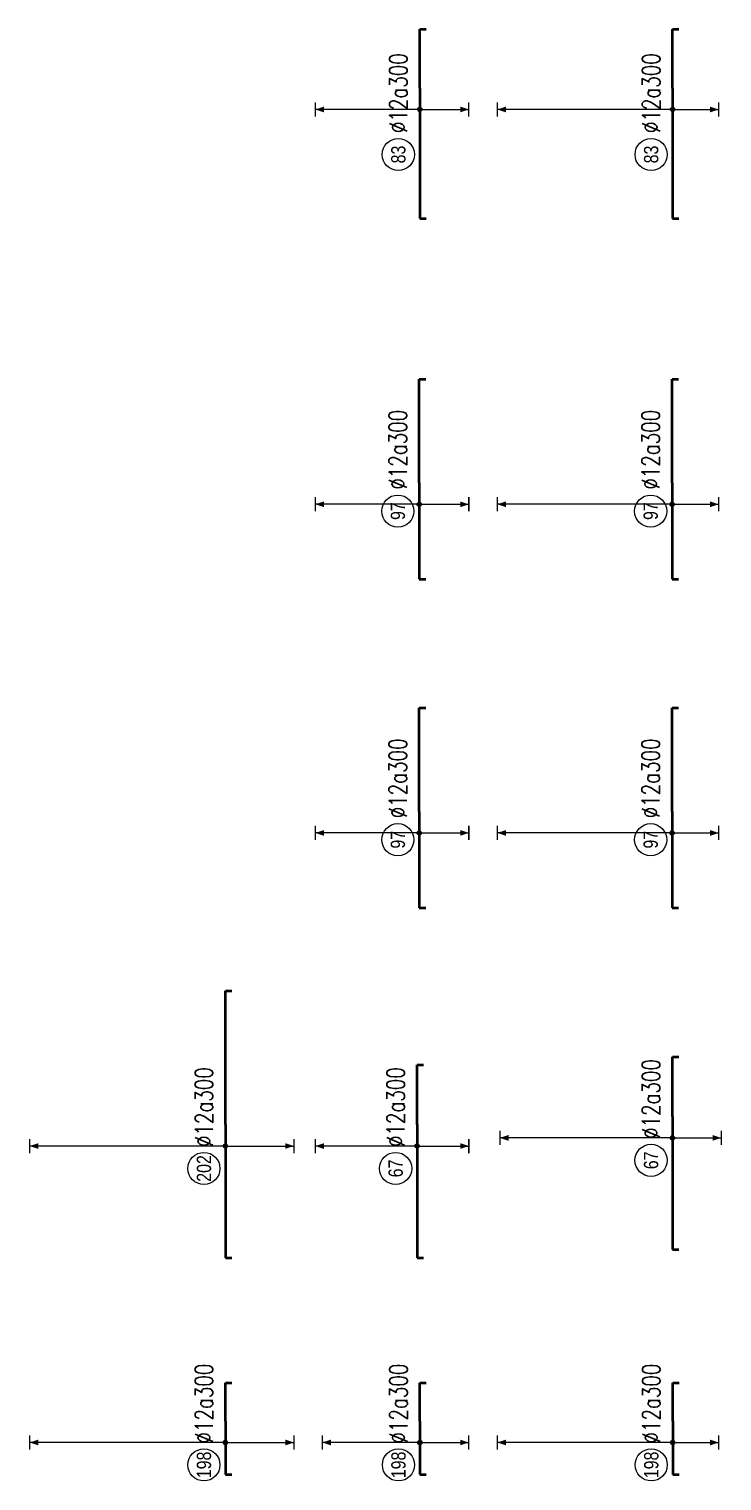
# Model space of a CAD drawing. Header units: millimetres. Extents: x -247377 to 927516, y -864259 to 155594.
# Drawn here: x 118299 to 137711, y -366150 to -325500 of the extents above; entities that cross this region are included whole.
import ezdxf
from ezdxf.enums import TextEntityAlignment as Align

# ---------------------------------------------------------------- set-up
doc = ezdxf.new("R2010")
doc.units = ezdxf.units.MM
doc.header["$MEASUREMENT"] = 0
for name, color, linetype, lineweight in [('NDC_S_DIM', 1, 'Continuous', 15), ('NDC_S_REBAR', 4, 'Continuous', 35), ('NDC_S_VN TEXT', 7, 'Continuous', 20)]:
    doc.layers.add(name, color=color, linetype=linetype, lineweight=lineweight)
doc.styles.add('ARIAL', font='arial.ttf', dxfattribs={"width": 0.8})
doc.styles.add('NDC_EN TXT', font='romans.shx', dxfattribs={"width": 0.8})

# ---------------------------------------------------------------- blocks, each defined once
blk = doc.blocks.new('*U361')
h = blk.add_hatch(color=6)
edge = h.paths.add_edge_path()
edge.add_arc((-2.99, 0), 0.3, 0, 360)
at = {"layer": 'NDC_S_DIM', "color": 8}
for q in [(-2.99, 27.4), (-2.99, -9.6)]:
    blk.add_line((-2.99, 0), q, dxfattribs=at)
for points in [[(-3.99, 27.4, 0.2, 0.2, 0), (-1.99, 27.4, 0, 0, 0)], [(-3.99, -9.6, 0.2, 0.2, 0), (-1.99, -9.6, 0, 0, 0)]]:
    blk.add_lwpolyline(points, format="xyseb", dxfattribs=at)
at = {"layer": 'NDC_S_DIM'}
blk.add_circle((-6.13, 3), 2.25, dxfattribs=at)
at = {"layer": 'NDC_S_DIM', "color": 6}
blk.add_circle((-2.99, 0), 0.3, dxfattribs=at)
at = {"layer": 'NDC_S_DIM', "color": 8}
for points in [[(-3.39, 26.2), (-2.99, 27.4), (-2.59, 26.2)], [(-3.39, -8.4), (-2.99, -9.6), (-2.59, -8.4)]]:
    blk.add_solid(points, dxfattribs=at)
at = {"layer": 'NDC_S_REBAR'}
for p, q in [((0, 0), (-7.48, 0)), ((-7.48, 0), (-7.48, -0.9)), ((0, 0), (5.37, 0)), ((5.37, 0), (5.37, -0.9)), ((-7.48, -0.9), (-7.48, -0.9)), ((5.37, -0.9), (5.37, -0.9))]:
    blk.add_line(p, q, dxfattribs=at)
at = {"layer": 'NDC_S_VN TEXT', "color": 3, "style": 'NDC_EN TXT', "width": 0.75}
blk.add_attdef('DKT', (-3.13, 1.75), '', height=2.5, dxfattribs=at)
at = {"layer": 'NDC_S_VN TEXT', "style": 'ARIAL', "width": 0.8}
blk.add_attdef('KHT', text='', height=2, dxfattribs=at).set_placement((-6.13, 3), align=Align.MIDDLE_CENTER)
blk = doc.blocks.new('*U362')
h = blk.add_hatch(color=6)
edge = h.paths.add_edge_path()
edge.add_arc((-2.99, 0), 0.3, 0, 360)
at = {"layer": 'NDC_S_DIM', "color": 8}
for q in [(-2.99, 27.4), (-2.99, -9.6)]:
    blk.add_line((-2.99, 0), q, dxfattribs=at)
for points in [[(-3.99, 27.4, 0.2, 0.2, 0), (-1.99, 27.4, 0, 0, 0)], [(-3.99, -9.6, 0.2, 0.2, 0), (-1.99, -9.6, 0, 0, 0)]]:
    blk.add_lwpolyline(points, format="xyseb", dxfattribs=at)
at = {"layer": 'NDC_S_DIM'}
blk.add_circle((-6.13, 3), 2.25, dxfattribs=at)
at = {"layer": 'NDC_S_DIM', "color": 6}
blk.add_circle((-2.99, 0), 0.3, dxfattribs=at)
at = {"layer": 'NDC_S_DIM', "color": 8}
for points in [[(-3.39, 26.2), (-2.99, 27.4), (-2.59, 26.2)], [(-3.39, -8.4), (-2.99, -9.6), (-2.59, -8.4)]]:
    blk.add_solid(points, dxfattribs=at)
at = {"layer": 'NDC_S_REBAR'}
for p, q in [((0, 0), (-18.63, 0)), ((-18.63, 0), (-18.63, -0.9)), ((0, 0), (18.72, 0)), ((18.72, 0), (18.72, -0.9)), ((-18.63, -0.9), (-18.63, -0.9)), ((18.72, -0.9), (18.72, -0.9))]:
    blk.add_line(p, q, dxfattribs=at)
at = {"layer": 'NDC_S_VN TEXT', "color": 3, "style": 'NDC_EN TXT', "width": 0.75}
blk.add_attdef('DKT', (-3.13, 1.75), '', height=2.5, dxfattribs=at)
at = {"layer": 'NDC_S_VN TEXT', "style": 'ARIAL', "width": 0.8}
blk.add_attdef('KHT', text='', height=2, dxfattribs=at).set_placement((-6.13, 3), align=Align.MIDDLE_CENTER)
blk = doc.blocks.new('*U363')
h = blk.add_hatch(color=6)
edge = h.paths.add_edge_path()
edge.add_arc((-2.99, 0), 0.3, 0, 360)
at = {"layer": 'NDC_S_DIM', "color": 8}
for q in [(-2.99, 13.65), (-2.99, -6.85)]:
    blk.add_line((-2.99, 0), q, dxfattribs=at)
for points in [[(-3.99, 13.65, 0.2, 0.2, 0), (-1.99, 13.65, 0, 0, 0)], [(-3.99, -6.85, 0.2, 0.2, 0), (-1.99, -6.85, 0, 0, 0)]]:
    blk.add_lwpolyline(points, format="xyseb", dxfattribs=at)
at = {"layer": 'NDC_S_DIM'}
blk.add_circle((-6.13, 3), 2.25, dxfattribs=at)
at = {"layer": 'NDC_S_DIM', "color": 6}
blk.add_circle((-2.99, 0), 0.3, dxfattribs=at)
at = {"layer": 'NDC_S_DIM', "color": 8}
for points in [[(-3.39, 12.45), (-2.99, 13.65), (-2.59, 12.45)], [(-3.39, -5.65), (-2.99, -6.85), (-2.59, -5.65)]]:
    blk.add_solid(points, dxfattribs=at)
at = {"layer": 'NDC_S_REBAR'}
for p, q in [((0, 0), (-7.48, 0)), ((-7.48, 0), (-7.48, -0.9)), ((0, 0), (5.37, 0)), ((5.37, 0), (5.37, -0.9)), ((-7.48, -0.9), (-7.48, -0.9)), ((5.37, -0.9), (5.37, -0.9))]:
    blk.add_line(p, q, dxfattribs=at)
at = {"layer": 'NDC_S_VN TEXT', "color": 3, "style": 'NDC_EN TXT', "width": 0.75}
blk.add_attdef('DKT', (-3.13, 1.75), '', height=2.5, dxfattribs=at)
at = {"layer": 'NDC_S_VN TEXT', "style": 'ARIAL', "width": 0.8}
blk.add_attdef('KHT', text='', height=2, dxfattribs=at).set_placement((-6.13, 3), align=Align.MIDDLE_CENTER)
blk = doc.blocks.new('*U364')
h = blk.add_hatch(color=6)
edge = h.paths.add_edge_path()
edge.add_arc((-2.99, 0), 0.3, 0, 360)
at = {"layer": 'NDC_S_DIM', "color": 8}
for q in [(-2.99, 14.56), (-2.99, -6.94)]:
    blk.add_line((-2.99, 0), q, dxfattribs=at)
for points in [[(-3.99, 14.56, 0.2, 0.2, 0), (-1.99, 14.56, 0, 0, 0)], [(-3.99, -6.94, 0.2, 0.2, 0), (-1.99, -6.94, 0, 0, 0)]]:
    blk.add_lwpolyline(points, format="xyseb", dxfattribs=at)
at = {"layer": 'NDC_S_DIM'}
blk.add_circle((-3.94, 3), 2.25, dxfattribs=at)
at = {"layer": 'NDC_S_DIM', "color": 6}
blk.add_circle((-2.99, 0), 0.3, dxfattribs=at)
at = {"layer": 'NDC_S_DIM', "color": 8}
for points in [[(-3.39, 13.36), (-2.99, 14.56), (-2.59, 13.36)], [(-3.39, -5.74), (-2.99, -6.94), (-2.59, -5.74)]]:
    blk.add_solid(points, dxfattribs=at)
at = {"layer": 'NDC_S_REBAR'}
for p, q in [((0, 0), (-13.46, 0)), ((-13.46, 0), (-13.46, -0.9)), ((0, 0), (14.54, 0)), ((14.54, 0), (14.54, -0.9)), ((-13.46, -0.9), (-13.46, -0.9)), ((14.54, -0.9), (14.54, -0.9))]:
    blk.add_line(p, q, dxfattribs=at)
at = {"layer": 'NDC_S_VN TEXT', "color": 3, "style": 'NDC_EN TXT', "width": 0.75}
blk.add_attdef('DKT', (-0.94, 1.75), '', height=2.5, dxfattribs=at)
at = {"layer": 'NDC_S_VN TEXT', "style": 'ARIAL', "width": 0.8}
blk.add_attdef('KHT', text='', height=2, dxfattribs=at).set_placement((-3.94, 3), align=Align.MIDDLE_CENTER)
blk = doc.blocks.new('*U365')
h = blk.add_hatch(color=6)
edge = h.paths.add_edge_path()
edge.add_arc((-2.99, 0), 0.3, 0, 360)
at = {"layer": 'NDC_S_DIM', "color": 8}
for q in [(-2.99, 14.56), (-2.99, -6.94)]:
    blk.add_line((-2.99, 0), q, dxfattribs=at)
for points in [[(-3.99, 14.56, 0.2, 0.2, 0), (-1.99, 14.56, 0, 0, 0)], [(-3.99, -6.94, 0.2, 0.2, 0), (-1.99, -6.94, 0, 0, 0)]]:
    blk.add_lwpolyline(points, format="xyseb", dxfattribs=at)
at = {"layer": 'NDC_S_DIM'}
blk.add_circle((-3.94, 3), 2.25, dxfattribs=at)
at = {"layer": 'NDC_S_DIM', "color": 6}
blk.add_circle((-2.99, 0), 0.3, dxfattribs=at)
at = {"layer": 'NDC_S_DIM', "color": 8}
for points in [[(-3.39, 13.36), (-2.99, 14.56), (-2.59, 13.36)], [(-3.39, -5.74), (-2.99, -6.94), (-2.59, -5.74)]]:
    blk.add_solid(points, dxfattribs=at)
at = {"layer": 'NDC_S_REBAR'}
for p, q in [((0, 0), (-13.46, 0)), ((-13.46, 0), (-13.46, -0.9)), ((0, 0), (14.54, 0)), ((14.54, 0), (14.54, -0.9)), ((-13.46, -0.9), (-13.46, -0.9)), ((14.54, -0.9), (14.54, -0.9))]:
    blk.add_line(p, q, dxfattribs=at)
at = {"layer": 'NDC_S_VN TEXT', "color": 3, "style": 'NDC_EN TXT', "width": 0.75}
blk.add_attdef('DKT', (-0.94, 1.75), '', height=2.5, dxfattribs=at)
at = {"layer": 'NDC_S_VN TEXT', "style": 'ARIAL', "width": 0.8}
blk.add_attdef('KHT', text='', height=2, dxfattribs=at).set_placement((-3.94, 3), align=Align.MIDDLE_CENTER)
blk = doc.blocks.new('*U366')
h = blk.add_hatch(color=6)
edge = h.paths.add_edge_path()
edge.add_arc((-2.99, 0), 0.3, 0, 360)
at = {"layer": 'NDC_S_DIM', "color": 8}
for q in [(-2.99, 14.63), (-2.99, -6.87)]:
    blk.add_line((-2.99, 0), q, dxfattribs=at)
for points in [[(-3.99, 14.63, 0.2, 0.2, 0), (-1.99, 14.63, 0, 0, 0)], [(-3.99, -6.87, 0.2, 0.2, 0), (-1.99, -6.87, 0, 0, 0)]]:
    blk.add_lwpolyline(points, format="xyseb", dxfattribs=at)
at = {"layer": 'NDC_S_DIM'}
blk.add_circle((-9.29, 3), 2.25, dxfattribs=at)
at = {"layer": 'NDC_S_DIM', "color": 6}
blk.add_circle((-2.99, 0), 0.3, dxfattribs=at)
at = {"layer": 'NDC_S_DIM', "color": 8}
for points in [[(-3.39, 13.43), (-2.99, 14.63), (-2.59, 13.43)], [(-3.39, -5.67), (-2.99, -6.87), (-2.59, -5.67)]]:
    blk.add_solid(points, dxfattribs=at)
at = {"layer": 'NDC_S_REBAR'}
for p, q in [((0, 0), (-18.23, 0)), ((-18.23, 0), (-18.23, -0.9)), ((0, 0), (8.27, 0)), ((8.27, 0), (8.27, -0.9)), ((-18.23, -0.9), (-18.23, -0.9)), ((8.27, -0.9), (8.27, -0.9))]:
    blk.add_line(p, q, dxfattribs=at)
at = {"layer": 'NDC_S_VN TEXT', "color": 3, "style": 'NDC_EN TXT', "width": 0.75}
blk.add_attdef('DKT', (-6.29, 1.75), '', height=2.5, dxfattribs=at)
at = {"layer": 'NDC_S_VN TEXT', "style": 'ARIAL', "width": 0.8}
blk.add_attdef('KHT', text='', height=2, dxfattribs=at).set_placement((-9.29, 3), align=Align.MIDDLE_CENTER)
blk = doc.blocks.new('*U368')
h = blk.add_hatch(color=6)
edge = h.paths.add_edge_path()
edge.add_arc((-2.99, 0), 0.3, 0, 360)
at = {"layer": 'NDC_S_DIM', "color": 8}
for q in [(-2.99, 14.25), (-2.99, -7.25)]:
    blk.add_line((-2.99, 0), q, dxfattribs=at)
for points in [[(-3.99, 14.25, 0.2, 0.2, 0), (-1.99, 14.25, 0, 0, 0)], [(-3.99, -7.25, 0.2, 0.2, 0), (-1.99, -7.25, 0, 0, 0)]]:
    blk.add_lwpolyline(points, format="xyseb", dxfattribs=at)
at = {"layer": 'NDC_S_DIM'}
blk.add_circle((-6.13, 3), 2.25, dxfattribs=at)
at = {"layer": 'NDC_S_DIM', "color": 6}
blk.add_circle((-2.99, 0), 0.3, dxfattribs=at)
at = {"layer": 'NDC_S_DIM', "color": 8}
for points in [[(-3.39, 13.05), (-2.99, 14.25), (-2.59, 13.05)], [(-3.39, -6.05), (-2.99, -7.25), (-2.59, -6.05)]]:
    blk.add_solid(points, dxfattribs=at)
at = {"layer": 'NDC_S_REBAR'}
for p, q in [((0, 0), (-18.63, 0)), ((-18.63, 0), (-18.63, -0.9)), ((0, 0), (8.37, 0)), ((8.37, 0), (8.37, -0.9)), ((-18.63, -0.9), (-18.63, -0.9)), ((8.37, -0.9), (8.37, -0.9))]:
    blk.add_line(p, q, dxfattribs=at)
at = {"layer": 'NDC_S_VN TEXT', "color": 3, "style": 'NDC_EN TXT', "width": 0.75}
blk.add_attdef('DKT', (-3.13, 1.75), '', height=2.5, dxfattribs=at)
at = {"layer": 'NDC_S_VN TEXT', "style": 'ARIAL', "width": 0.8}
blk.add_attdef('KHT', text='', height=2, dxfattribs=at).set_placement((-6.13, 3), align=Align.MIDDLE_CENTER)
blk = doc.blocks.new('*U374')
h = blk.add_hatch(color=6)
edge = h.paths.add_edge_path()
edge.add_arc((-2.99, 0), 0.3, 0, 360)
at = {"layer": 'NDC_S_DIM', "color": 8}
for q in [(-2.99, 24.56), (-2.99, -6.44)]:
    blk.add_line((-2.99, 0), q, dxfattribs=at)
for points in [[(-3.99, 24.56, 0.2, 0.2, 0), (-1.99, 24.56, 0, 0, 0)], [(-3.99, -6.44, 0.2, 0.2, 0), (-1.99, -6.44, 0, 0, 0)]]:
    blk.add_lwpolyline(points, format="xyseb", dxfattribs=at)
at = {"layer": 'NDC_S_DIM'}
blk.add_circle((-6.13, 3), 2.25, dxfattribs=at)
at = {"layer": 'NDC_S_DIM', "color": 6}
blk.add_circle((-2.99, 0), 0.3, dxfattribs=at)
at = {"layer": 'NDC_S_DIM', "color": 8}
for points in [[(-3.39, 23.36), (-2.99, 24.56), (-2.59, 23.36)], [(-3.39, -5.24), (-2.99, -6.44), (-2.59, -5.24)]]:
    blk.add_solid(points, dxfattribs=at)
at = {"layer": 'NDC_S_REBAR'}
for p, q in [((0, 0), (-7.48, 0)), ((-7.48, 0), (-7.48, -0.9)), ((0, 0), (5.37, 0)), ((5.37, 0), (5.37, -0.9)), ((-7.48, -0.9), (-7.48, -0.9)), ((5.37, -0.9), (5.37, -0.9))]:
    blk.add_line(p, q, dxfattribs=at)
at = {"layer": 'NDC_S_VN TEXT', "color": 3, "style": 'NDC_EN TXT', "width": 0.75}
blk.add_attdef('DKT', (-3.13, 1.75), '', height=2.5, dxfattribs=at)
at = {"layer": 'NDC_S_VN TEXT', "style": 'ARIAL', "width": 0.8}
blk.add_attdef('KHT', text='', height=2, dxfattribs=at).set_placement((-6.13, 3), align=Align.MIDDLE_CENTER)
blk = doc.blocks.new('*U372')
h = blk.add_hatch(color=6)
edge = h.paths.add_edge_path()
edge.add_arc((-2.99, 0), 0.3, 0, 360)
at = {"layer": 'NDC_S_DIM', "color": 8}
for q in [(-2.99, 24.47), (-2.99, -6.53)]:
    blk.add_line((-2.99, 0), q, dxfattribs=at)
for points in [[(-3.99, 24.47, 0.2, 0.2, 0), (-1.99, 24.47, 0, 0, 0)], [(-3.99, -6.53, 0.2, 0.2, 0), (-1.99, -6.53, 0, 0, 0)]]:
    blk.add_lwpolyline(points, format="xyseb", dxfattribs=at)
at = {"layer": 'NDC_S_DIM'}
blk.add_circle((-3.94, 3), 2.25, dxfattribs=at)
at = {"layer": 'NDC_S_DIM', "color": 6}
blk.add_circle((-2.99, 0), 0.3, dxfattribs=at)
at = {"layer": 'NDC_S_DIM', "color": 8}
for points in [[(-3.39, 23.27), (-2.99, 24.47), (-2.59, 23.27)], [(-3.39, -5.33), (-2.99, -6.53), (-2.59, -5.33)]]:
    blk.add_solid(points, dxfattribs=at)
at = {"layer": 'NDC_S_REBAR'}
for p, q in [((0, 0), (-13.46, 0)), ((-13.46, 0), (-13.46, -0.9)), ((0, 0), (14.54, 0)), ((14.54, 0), (14.54, -0.9)), ((-13.46, -0.9), (-13.46, -0.9)), ((14.54, -0.9), (14.54, -0.9))]:
    blk.add_line(p, q, dxfattribs=at)
at = {"layer": 'NDC_S_VN TEXT', "color": 3, "style": 'NDC_EN TXT', "width": 0.75}
blk.add_attdef('DKT', (-0.94, 1.75), '', height=2.5, dxfattribs=at)
at = {"layer": 'NDC_S_VN TEXT', "style": 'ARIAL', "width": 0.8}
blk.add_attdef('KHT', text='', height=2, dxfattribs=at).set_placement((-3.94, 3), align=Align.MIDDLE_CENTER)
blk = doc.blocks.new('*U371')
h = blk.add_hatch(color=6)
edge = h.paths.add_edge_path()
edge.add_arc((-2.99, 0), 0.3, 0, 360)
at = {"layer": 'NDC_S_DIM', "color": 8}
for q in [(-2.99, 24.47), (-2.99, -6.53)]:
    blk.add_line((-2.99, 0), q, dxfattribs=at)
for points in [[(-3.99, 24.47, 0.2, 0.2, 0), (-1.99, 24.47, 0, 0, 0)], [(-3.99, -6.53, 0.2, 0.2, 0), (-1.99, -6.53, 0, 0, 0)]]:
    blk.add_lwpolyline(points, format="xyseb", dxfattribs=at)
at = {"layer": 'NDC_S_DIM'}
blk.add_circle((-3.94, 3), 2.25, dxfattribs=at)
at = {"layer": 'NDC_S_DIM', "color": 6}
blk.add_circle((-2.99, 0), 0.3, dxfattribs=at)
at = {"layer": 'NDC_S_DIM', "color": 8}
for points in [[(-3.39, 23.27), (-2.99, 24.47), (-2.59, 23.27)], [(-3.39, -5.33), (-2.99, -6.53), (-2.59, -5.33)]]:
    blk.add_solid(points, dxfattribs=at)
at = {"layer": 'NDC_S_REBAR'}
for p, q in [((0, 0), (-13.46, 0)), ((-13.46, 0), (-13.46, -0.9)), ((0, 0), (14.54, 0)), ((14.54, 0), (14.54, -0.9)), ((-13.46, -0.9), (-13.46, -0.9)), ((14.54, -0.9), (14.54, -0.9))]:
    blk.add_line(p, q, dxfattribs=at)
at = {"layer": 'NDC_S_VN TEXT', "color": 3, "style": 'NDC_EN TXT', "width": 0.75}
blk.add_attdef('DKT', (-0.94, 1.75), '', height=2.5, dxfattribs=at)
at = {"layer": 'NDC_S_VN TEXT', "style": 'ARIAL', "width": 0.8}
blk.add_attdef('KHT', text='', height=2, dxfattribs=at).set_placement((-3.94, 3), align=Align.MIDDLE_CENTER)
blk = doc.blocks.new('*U370')
h = blk.add_hatch(color=6)
edge = h.paths.add_edge_path()
edge.add_arc((-2.99, 0), 0.3, 0, 360)
at = {"layer": 'NDC_S_DIM', "color": 8}
for q in [(-2.99, 24.54), (-2.99, -6.46)]:
    blk.add_line((-2.99, 0), q, dxfattribs=at)
for points in [[(-3.99, 24.54, 0.2, 0.2, 0), (-1.99, 24.54, 0, 0, 0)], [(-3.99, -6.46, 0.2, 0.2, 0), (-1.99, -6.46, 0, 0, 0)]]:
    blk.add_lwpolyline(points, format="xyseb", dxfattribs=at)
at = {"layer": 'NDC_S_DIM'}
blk.add_circle((-9.29, 3), 2.25, dxfattribs=at)
at = {"layer": 'NDC_S_DIM', "color": 6}
blk.add_circle((-2.99, 0), 0.3, dxfattribs=at)
at = {"layer": 'NDC_S_DIM', "color": 8}
for points in [[(-3.39, 23.34), (-2.99, 24.54), (-2.59, 23.34)], [(-3.39, -5.26), (-2.99, -6.46), (-2.59, -5.26)]]:
    blk.add_solid(points, dxfattribs=at)
at = {"layer": 'NDC_S_REBAR'}
for p, q in [((0, 0), (-18.23, 0)), ((-18.23, 0), (-18.23, -0.9)), ((0, 0), (8.27, 0)), ((8.27, 0), (8.27, -0.9)), ((-18.23, -0.9), (-18.23, -0.9)), ((8.27, -0.9), (8.27, -0.9))]:
    blk.add_line(p, q, dxfattribs=at)
at = {"layer": 'NDC_S_VN TEXT', "color": 3, "style": 'NDC_EN TXT', "width": 0.75}
blk.add_attdef('DKT', (-6.29, 1.75), '', height=2.5, dxfattribs=at)
at = {"layer": 'NDC_S_VN TEXT', "style": 'ARIAL', "width": 0.8}
blk.add_attdef('KHT', text='', height=2, dxfattribs=at).set_placement((-9.29, 3), align=Align.MIDDLE_CENTER)
blk = doc.blocks.new('*U373')
h = blk.add_hatch(color=6)
edge = h.paths.add_edge_path()
edge.add_arc((-2.99, 0), 0.3, 0, 360)
at = {"layer": 'NDC_S_DIM', "color": 8}
for q in [(-2.99, 24.16), (-2.99, -6.84)]:
    blk.add_line((-2.99, 0), q, dxfattribs=at)
for points in [[(-3.99, 24.16, 0.2, 0.2, 0), (-1.99, 24.16, 0, 0, 0)], [(-3.99, -6.84, 0.2, 0.2, 0), (-1.99, -6.84, 0, 0, 0)]]:
    blk.add_lwpolyline(points, format="xyseb", dxfattribs=at)
at = {"layer": 'NDC_S_DIM'}
blk.add_circle((-6.13, 3), 2.25, dxfattribs=at)
at = {"layer": 'NDC_S_DIM', "color": 6}
blk.add_circle((-2.99, 0), 0.3, dxfattribs=at)
at = {"layer": 'NDC_S_DIM', "color": 8}
for points in [[(-3.39, 22.96), (-2.99, 24.16), (-2.59, 22.96)], [(-3.39, -5.64), (-2.99, -6.84), (-2.59, -5.64)]]:
    blk.add_solid(points, dxfattribs=at)
at = {"layer": 'NDC_S_REBAR'}
for p, q in [((0, 0), (-18.63, 0)), ((-18.63, 0), (-18.63, -0.9)), ((0, 0), (8.37, 0)), ((8.37, 0), (8.37, -0.9)), ((-18.63, -0.9), (-18.63, -0.9)), ((8.37, -0.9), (8.37, -0.9))]:
    blk.add_line(p, q, dxfattribs=at)
at = {"layer": 'NDC_S_VN TEXT', "color": 3, "style": 'NDC_EN TXT', "width": 0.75}
blk.add_attdef('DKT', (-3.13, 1.75), '', height=2.5, dxfattribs=at)
at = {"layer": 'NDC_S_VN TEXT', "style": 'ARIAL', "width": 0.8}
blk.add_attdef('KHT', text='', height=2, dxfattribs=at).set_placement((-6.13, 3), align=Align.MIDDLE_CENTER)

msp = doc.modelspace()

# ---------------------------------------------------------------- block references
at = {"xscale": 200, "yscale": 200, "zscale": 200, "rotation": 90}
for name, p, values in [('*U366', (129244.3, -327154.4), {'KHT': '83', 'DKT': '%%C12a300'}), ('*U370', (136326.2, -327154.4), {'KHT': '83', 'DKT': '%%C12a300'}), ('*U365', (129231.3, -338208.3), {'KHT': '97', 'DKT': '%%C12a300'}), ('*U371', (136313.2, -338208.3), {'KHT': '97', 'DKT': '%%C12a300'}), ('*U364', (129231.3, -347408.3), {'KHT': '97', 'DKT': '%%C12a300'}), ('*U372', (136313.2, -347408.3), {'KHT': '97', 'DKT': '%%C12a300'}), ('*U362', (123798.6, -356174.4), {'KHT': '202', 'DKT': '%%C12a300'}), ('*U373', (136323.5, -355946.9), {'KHT': '67', 'DKT': '%%C12a300'}), ('*U368', (129169.1, -356174.4), {'KHT': '67', 'DKT': '%%C12a300'}), ('*U361', (123798.6, -364474.4), {'KHT': '198', 'DKT': '%%C12a300'}), ('*U363', (129248.2, -364474.4), {'KHT': '198', 'DKT': '%%C12a300'}), ('*U374', (136330.1, -364474.4), {'KHT': '198', 'DKT': '%%C12a300'})]:
    msp.add_blockref(name, p, dxfattribs=at).add_auto_attribs(values)

doc.saveas('drawing.dxf')
